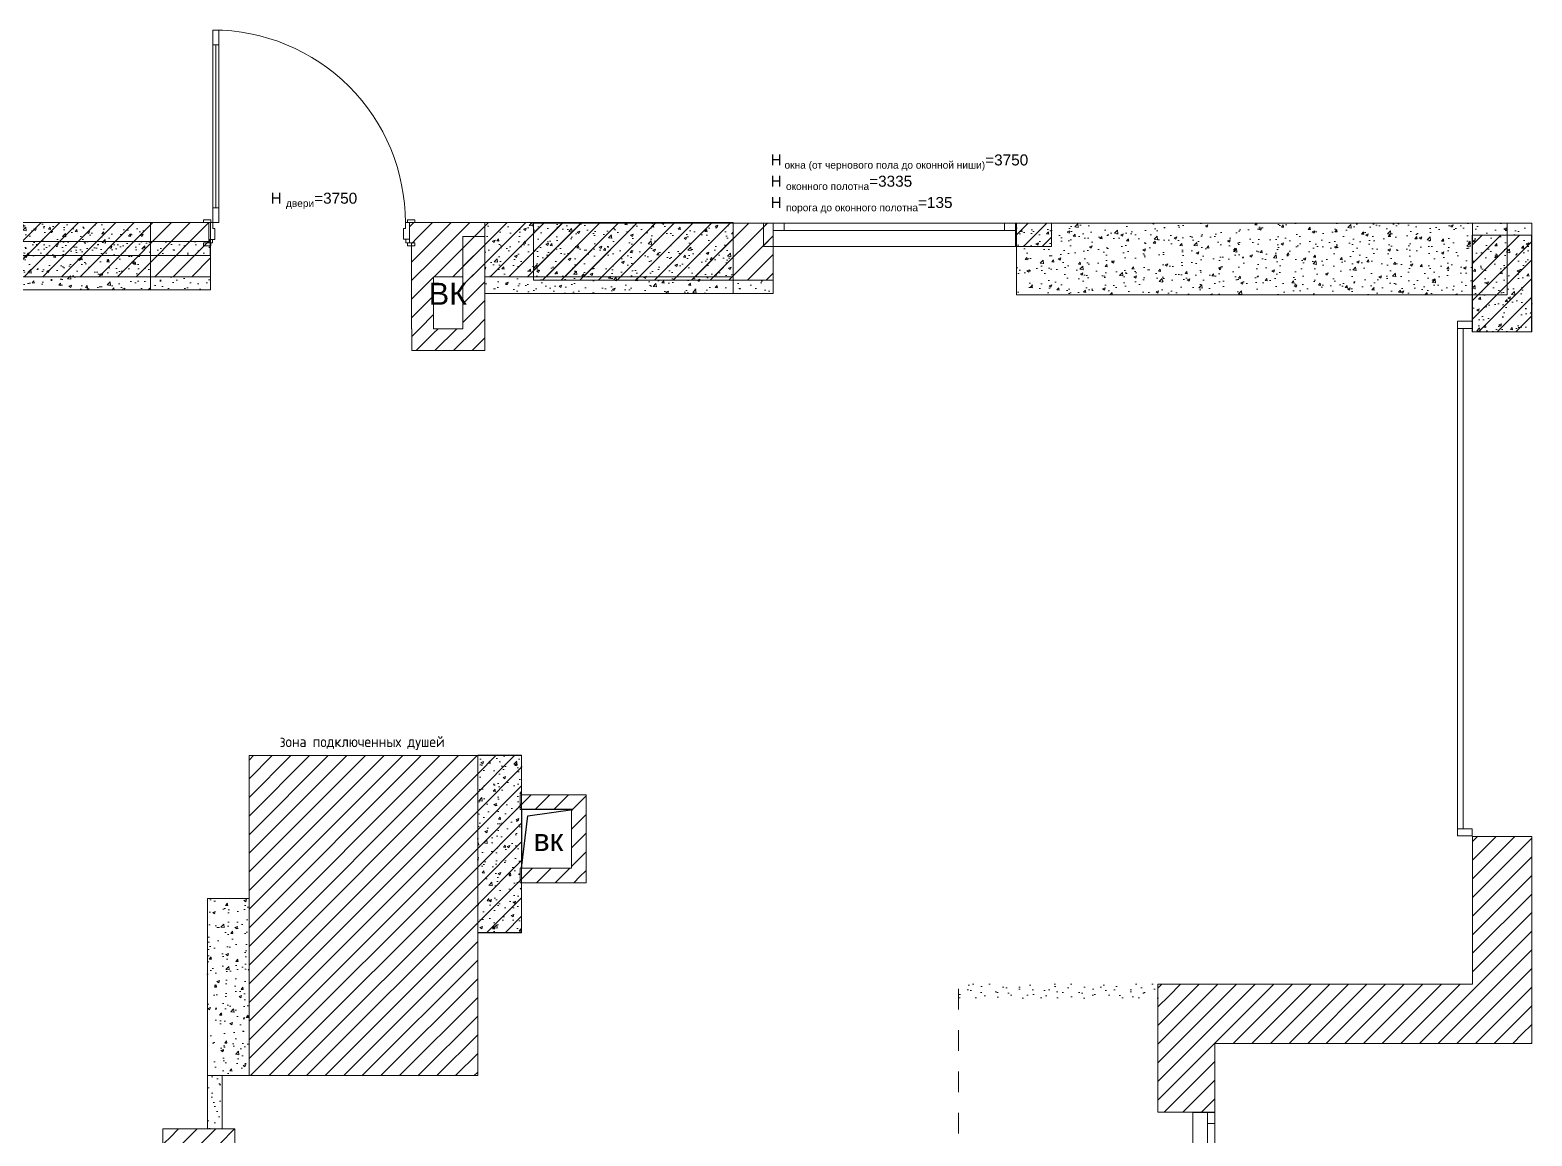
# Model space of a CAD drawing. Header units: millimetres. Extents: x 2336463 to 2579121, y 595385 to 778077.
# Drawn here: x 2428312 to 2438569, y 711209 to 718760 of the extents above; entities that cross this region are included whole.
import ezdxf

# ---------------------------------------------------------------- set-up
doc = ezdxf.new("R2010")
doc.units = ezdxf.units.MM
doc.header["$MEASUREMENT"] = 0
doc.linetypes.add('Штриховая', pattern=[282.222223, 141.111112, -141.111112])
for name, color, linetype, lineweight in [('+возводимые стены шриховка_Ном._пера__1', 7, 'Continuous', 13), ('Двери ARCHICAD_Ном._пера__1', 7, 'Continuous', 13), ('Окна ARCHICAD_Ном._пера__1', 7, 'Continuous', 13), ('сит план_Ном._пера__1', 7, 'Continuous', 13), ('сит план_Ном._пера__21', 7, 'Continuous', 30)]:
    doc.layers.add(name, color=color, linetype=linetype, lineweight=lineweight)
for name, color, linetype, lineweight, true_color in [('+возводимые стены шриховка_Ном._пера__183', 7, 'Continuous', 0, 0xe8e8e8), ('+возводимые стены шриховка_Ном._пера__242', 7, 'Continuous', 13, 0x1b55b5), ('сит план_Ном._пера__87', 7, 'Continuous', 20, 0x6a6a6a)]:
    doc.layers.add(name, color=color, linetype=linetype, lineweight=lineweight, true_color=true_color)
doc.layers.add('сит план', color=7, linetype='Continuous')
doc.styles.add('СГЕНЕРИР_СТИЛЬ_1', font='arial.ttf')
doc.styles.add('СГЕНЕРИР_СТИЛЬ_4', font='isocp.shx')
pattern_1 = [(45, (2086872.015, 585813.69), (-63.639609, 63.639609), [])]
pattern_2 = [(45, (2086872.015, 585988.686), (-55.684659, 55.684659), [0, -52.5, 0, -78.75]), (110, (2087047.015, 585988.686), (74.000794, 26.934086), [0, -38.5, 0, -66.5])]
pattern_3 = [(50, (2086872.01, 585813.69), (-182.18467, 15.939086), [19.05, -209.55]), (355, (2086872.01, 585813.69), (-35.24342, 191.056845), [15.24, -167.64058]), (100.451445, (2086887.2, 585812.36), (146.94125, 175.11775), [16.19001, -178.090245]), (46.1842, (2086872.01, 585864.49), (-271.07904, 42.04233), [28.575, -314.325]), (96.63556, (2086894.6, 585860.98), (237.40413, 247.42612), [24.28502, -267.1356]), (351.18415, (2086872.01, 585864.49), (237.40413, 247.42612), [22.85997, -251.45973]), (21, (2086897.41, 585851.79), (-151.61439, 102.2652), [19.05, -209.55]), (326, (2086897.41, 585851.79), (61.80203, 184.18797), [15.24, -167.64]), (71.451445, (2086910.05, 585843.26), (213.41642, 81.92277), [16.19001, -178.08994]), (37.5, (2086872.015, 585813.686), (3.088603, 84.555039), [0, -165.608, 0, -170.18, 0, -168.275]), (7.5, (2086872.015, 585813.69), (66.819663, 100.180575), [0, -97.028, 0, -161.798, 0, -64.135]), (327.5, (2086815.37, 585813.686), (-135.590595, 5.728744), [0, -63.5, 0, -198.12, 0, -262.89]), (317.5, (2086789.97, 585813.69), (148.12918, 25.42649), [0, -82.55, 0, -131.572, 0, -186.69])]

# ---------------------------------------------------------------- blocks, each defined once
blk = doc.blocks.new('Окно 25_13')
at = {"layer": 'Окна ARCHICAD_Ном._пера__1', "color": 7, "linetype": 'Continuous', "lineweight": 13}
for p, q in [((-827.5, 0), (827.5, 0)), ((-827.5, 0), (-752.5, 0)), ((-827.5, 0), (-827.5, -50)), ((-827.5, 0), (-827.5, -50)), ((-752.5, 0), (-752.5, -50)), ((-752.5, 0), (752.5, 0)), ((752.5, -50), (752.5, 0)), ((752.5, 0), (827.5, 0)), ((827.5, 0), (827.5, -50)), ((827.5, 0), (827.5, -50)), ((-752.5, -50), (-827.5, -50)), ((-827.5, -50), (-827.5, -160)), ((752.5, -50), (-752.5, -50)), ((827.5, -50), (752.5, -50)), ((827.5, -50), (827.5, -160)), ((-827.5, -160), (827.5, -160))]:
    blk.add_line(p, q, dxfattribs=at)
blk = doc.blocks.new('Стена_806', base_point=(2435288, 717281))
at = {"layer": 'сит план_Ном._пера__87', "linetype": 'Continuous', "lineweight": 20, "true_color": 0x6a6a6a}
h = blk.add_hatch(dxfattribs=at)
h.set_pattern_fill('Блоки_Бетонные_Эффективные', color=251, style=0, pattern_type=2)
h.set_pattern_definition(pattern_1)
h.paths.add_polyline_path([(2433320, 717441), (2433320, 717281), (2433387, 717281), (2433387, 717441)])
h = blk.add_hatch(dxfattribs=at)
h.set_pattern_fill('Блоки_Бетонные_Эффективные', color=251, style=0, pattern_type=2)
h.set_pattern_definition(pattern_1)
h.paths.add_polyline_path([(2435288, 717441), (2435042, 717441), (2435042, 717281), (2435288, 717281)])
at = {"layer": 'сит план_Ном._пера__1', "color": 7, "linetype": 'Continuous', "lineweight": 13}
for p, q in [((2433387, 717441), (2433387, 717391)), ((2433387, 717391), (2433387, 717281)), ((2435042, 717441), (2435042, 717391)), ((2435042, 717391), (2435042, 717281))]:
    blk.add_line(p, q, dxfattribs=at)
at = {"layer": 'сит план_Ном._пера__1', "color": 7, "linetype": 'Continuous', "lineweight": 13, "flags": 128}
for points in [[(2433387, 717441), (2433320, 717441)], [(2433320, 717441), (2433320, 717281)], [(2435288, 717441), (2435042, 717441)], [(2435288, 717281), (2435288, 717441)], [(2433320, 717281), (2433387, 717281)], [(2435042, 717281), (2435288, 717281)]]:
    blk.add_lwpolyline(points, dxfattribs=at)
at = {"layer": 'Окна ARCHICAD_Ном._пера__1', "color": 7, "linetype": 'Continuous', "lineweight": 13, "zscale": 1000}
blk.add_blockref('Окно 25_13', (2434214, 717441), dxfattribs=at)
blk = doc.blocks.new('Стена_807', base_point=(2433388, 717052))
at = {"layer": 'сит план_Ном._пера__87', "linetype": 'Continuous', "lineweight": 20, "true_color": 0x6a6a6a}
h = blk.add_hatch(dxfattribs=at)
h.set_pattern_fill('Блоки_Бетонные_Эффективные', color=251, style=0, pattern_type=2)
h.set_pattern_definition(pattern_1)
h.paths.add_polyline_path([(2433388, 717442), (2431751, 717442), (2431751, 717052), (2433388, 717052)])
at = {"layer": 'сит план_Ном._пера__1', "color": 7, "linetype": 'Continuous', "lineweight": 13, "flags": 128}
for points in [[(2433388, 717442), (2431751, 717442)], [(2431751, 717442), (2431751, 717052)], [(2433388, 717052), (2433388, 717442)], [(2431751, 717052), (2433388, 717052)]]:
    blk.add_lwpolyline(points, dxfattribs=at)
blk = doc.blocks.new('Стена_808', base_point=(2431418, 717351))
at = {"layer": 'сит план_Ном._пера__87', "linetype": 'Continuous', "lineweight": 20, "true_color": 0x6a6a6a}
h = blk.add_hatch(dxfattribs=at)
h.set_pattern_fill('Блоки_Бетонные_Эффективные', color=251, style=0, pattern_type=2)
h.set_pattern_definition(pattern_1)
h.paths.add_polyline_path([(2431268, 717351), (2431268, 716721), (2431418, 716721), (2431418, 717351)])
at = {"layer": 'сит план_Ном._пера__1', "color": 7, "linetype": 'Continuous', "lineweight": 13, "flags": 128}
for points in [[(2431268, 717351), (2431268, 716721)], [(2431418, 717351), (2431268, 717351)], [(2431418, 716721), (2431418, 717351)]]:
    blk.add_lwpolyline(points, dxfattribs=at)
blk = doc.blocks.new('Стена_809', base_point=(2431418, 716571))
at = {"layer": 'сит план_Ном._пера__87', "linetype": 'Continuous', "lineweight": 20, "true_color": 0x6a6a6a}
h = blk.add_hatch(dxfattribs=at)
h.set_pattern_fill('Блоки_Бетонные_Эффективные', color=251, style=0, pattern_type=2)
h.set_pattern_definition(pattern_1)
h.paths.add_polyline_path([(2430918, 716721), (2430918, 716571), (2431068, 716721)])
h = blk.add_hatch(dxfattribs=at)
h.set_pattern_fill('Блоки_Бетонные_Эффективные', color=251, style=0, pattern_type=2)
h.set_pattern_definition(pattern_1)
h.paths.add_polyline_path([(2431068, 716721), (2430918, 716571), (2431068, 716571)])
h = blk.add_hatch(dxfattribs=at)
h.set_pattern_fill('Блоки_Бетонные_Эффективные', color=251, style=0, pattern_type=2)
h.set_pattern_definition(pattern_1)
h.paths.add_polyline_path([(2431068, 716571), (2431418, 716571), (2431418, 716721), (2431068, 716721)])
at = {"layer": 'сит план_Ном._пера__1', "color": 7, "linetype": 'Continuous', "lineweight": 13, "flags": 128}
for points in [[(2430918, 716571), (2430918, 716721)], [(2431268, 716721), (2431068, 716721)], [(2431418, 716721), (2431418, 716721)], [(2431418, 716571), (2431418, 716721)], [(2430918, 716571), (2431418, 716571)]]:
    blk.add_lwpolyline(points, dxfattribs=at)
blk = doc.blocks.new('Стена_810', base_point=(2430918, 716571))
at = {"layer": 'сит план_Ном._пера__87', "linetype": 'Continuous', "lineweight": 20, "true_color": 0x6a6a6a}
h = blk.add_hatch(dxfattribs=at)
h.set_pattern_fill('Блоки_Бетонные_Эффективные', color=251, style=0, pattern_type=2)
h.set_pattern_definition(pattern_1)
h.paths.add_polyline_path([(2430918, 717446), (2430918, 717306), (2431068, 717446)])
h = blk.add_hatch(dxfattribs=at)
h.set_pattern_fill('Блоки_Бетонные_Эффективные', color=251, style=0, pattern_type=2)
h.set_pattern_definition(pattern_1)
h.paths.add_polyline_path([(2430918, 717306), (2431068, 717306), (2431068, 717446)])
h = blk.add_hatch(dxfattribs=at)
h.set_pattern_fill('Блоки_Бетонные_Эффективные', color=251, style=0, pattern_type=2)
h.set_pattern_definition(pattern_1)
h.paths.add_polyline_path([(2431068, 716721), (2431068, 717306), (2430918, 717306), (2430918, 716721)])
at = {"layer": 'сит план_Ном._пера__1', "color": 7, "linetype": 'Continuous', "lineweight": 13, "flags": 128}
for points in [[(2431068, 717446), (2430918, 717446)], [(2430918, 717306), (2430918, 716721)], [(2431068, 716721), (2431068, 717076)]]:
    blk.add_lwpolyline(points, dxfattribs=at)
blk = doc.blocks.new('Стена_811', base_point=(2433115, 717076))
at = {"layer": 'сит план_Ном._пера__87', "linetype": 'Continuous', "lineweight": 20, "true_color": 0x6a6a6a}
h = blk.add_hatch(dxfattribs=at)
h.set_pattern_fill('Блоки_Бетонные_Эффективные', color=251, style=0, pattern_type=2)
h.set_pattern_definition(pattern_1)
h.paths.add_polyline_path([(2433115, 717446), (2431068, 717446), (2431068, 717076), (2433115, 717076)])
at = {"layer": 'сит план_Ном._пера__1', "color": 7, "linetype": 'Continuous', "lineweight": 13, "flags": 128}
for points in [[(2433115, 717446), (2431068, 717446)], [(2433115, 717076), (2433115, 717446)], [(2431068, 717076), (2431268, 717076)], [(2431418, 717076), (2433115, 717076)]]:
    blk.add_lwpolyline(points, dxfattribs=at)
blk = doc.blocks.new('Стена_828', base_point=(2429219, 711257))
at = {"layer": 'сит план_Ном._пера__87', "linetype": 'Continuous', "lineweight": 20, "true_color": 0x6a6a6a}
h = blk.add_hatch(dxfattribs=at)
h.set_pattern_fill('Блоки_Бетонные_Эффективные', color=251, style=0, pattern_type=2)
h.set_pattern_definition(pattern_1)
h.paths.add_polyline_path([(2429319, 711157), (2429219, 711257), (2429219, 711157)])
h = blk.add_hatch(dxfattribs=at)
h.set_pattern_fill('Блоки_Бетонные_Эффективные', color=251, style=0, pattern_type=2)
h.set_pattern_definition(pattern_1)
h.paths.add_polyline_path([(2429319, 711257), (2429219, 711257), (2429319, 711157)])
h = blk.add_hatch(dxfattribs=at)
h.set_pattern_fill('Блоки_Бетонные_Эффективные', color=251, style=0, pattern_type=2)
h.set_pattern_definition(pattern_1)
h.paths.add_polyline_path([(2429319, 711157), (2429609, 711157), (2429609, 711257), (2429319, 711257)])
h = blk.add_hatch(dxfattribs=at)
h.set_pattern_fill('Блоки_Бетонные_Эффективные', color=251, style=0, pattern_type=2)
h.set_pattern_definition(pattern_1)
h.paths.add_polyline_path([(2429609, 711157), (2429709, 711157), (2429709, 711257)])
h = blk.add_hatch(dxfattribs=at)
h.set_pattern_fill('Блоки_Бетонные_Эффективные', color=251, style=0, pattern_type=2)
h.set_pattern_definition(pattern_1)
h.paths.add_polyline_path([(2429609, 711157), (2429709, 711257), (2429609, 711257)])
at = {"layer": 'сит план_Ном._пера__1', "color": 7, "linetype": 'Continuous', "lineweight": 13, "flags": 128}
for points in [[(2429219, 711257), (2429219, 711157)], [(2429709, 711257), (2429219, 711257)], [(2429709, 711257), (2429709, 711157)], [(2429319, 711157), (2429609, 711157)]]:
    blk.add_lwpolyline(points, dxfattribs=at)
blk = doc.blocks.new('Стена_832', base_point=(2431369, 713806))
at = {"layer": 'сит план_Ном._пера__87', "linetype": 'Continuous', "lineweight": 20, "true_color": 0x6a6a6a}
h = blk.add_hatch(dxfattribs=at)
h.set_pattern_fill('Блоки_Бетонные_Эффективные', color=251, style=0, pattern_type=2)
h.set_pattern_definition(pattern_1)
h.paths.add_polyline_path([(2431369, 713806), (2431369, 712598), (2431669, 712598), (2431669, 713806)])
at = {"layer": 'сит план_Ном._пера__1', "color": 7, "linetype": 'Continuous', "lineweight": 13, "flags": 128}
for points in [[(2431369, 713806), (2431369, 712598)], [(2431669, 713806), (2431369, 713806)], [(2431669, 712598), (2431669, 713806)], [(2431369, 712598), (2431669, 712598)]]:
    blk.add_lwpolyline(points, dxfattribs=at)
blk = doc.blocks.new('Стена_833', base_point=(2431660, 713537))
at = {"layer": 'сит план_Ном._пера__87', "linetype": 'Continuous', "lineweight": 20, "true_color": 0x6a6a6a}
h = blk.add_hatch(dxfattribs=at)
h.set_pattern_fill('Блоки_Бетонные_Эффективные', color=251, style=0, pattern_type=2)
h.set_pattern_definition(pattern_1)
h.paths.add_polyline_path([(2432010, 713537), (2431660, 713537), (2431660, 713437), (2432010, 713437)])
h = blk.add_hatch(dxfattribs=at)
h.set_pattern_fill('Блоки_Бетонные_Эффективные', color=251, style=0, pattern_type=2)
h.set_pattern_definition(pattern_1)
h.paths.add_polyline_path([(2432010, 713437), (2432110, 713437), (2432110, 713537)])
h = blk.add_hatch(dxfattribs=at)
h.set_pattern_fill('Блоки_Бетонные_Эффективные', color=251, style=0, pattern_type=2)
h.set_pattern_definition(pattern_1)
h.paths.add_polyline_path([(2432010, 713437), (2432110, 713537), (2432010, 713537)])
at = {"layer": 'сит план_Ном._пера__1', "color": 7, "linetype": 'Continuous', "lineweight": 13, "flags": 128}
for points in [[(2432110, 713537), (2431660, 713537)], [(2431660, 713537), (2431660, 713437)], [(2432110, 713537), (2432110, 713437)], [(2431660, 713437), (2432010, 713437)]]:
    blk.add_lwpolyline(points, dxfattribs=at)
blk = doc.blocks.new('Стена_834', base_point=(2432110, 713537))
at = {"layer": 'сит план_Ном._пера__87', "linetype": 'Continuous', "lineweight": 20, "true_color": 0x6a6a6a}
h = blk.add_hatch(dxfattribs=at)
h.set_pattern_fill('Блоки_Бетонные_Эффективные', color=251, style=0, pattern_type=2)
h.set_pattern_definition(pattern_1)
h.paths.add_polyline_path([(2432010, 713437), (2432010, 713037), (2432110, 713037), (2432110, 713437)])
h = blk.add_hatch(dxfattribs=at)
h.set_pattern_fill('Блоки_Бетонные_Эффективные', color=251, style=0, pattern_type=2)
h.set_pattern_definition(pattern_1)
h.paths.add_polyline_path([(2432010, 712937), (2432110, 712937), (2432010, 713037)])
h = blk.add_hatch(dxfattribs=at)
h.set_pattern_fill('Блоки_Бетонные_Эффективные', color=251, style=0, pattern_type=2)
h.set_pattern_definition(pattern_1)
h.paths.add_polyline_path([(2432010, 713037), (2432110, 712937), (2432110, 713037)])
at = {"layer": 'сит план_Ном._пера__1', "color": 7, "linetype": 'Continuous', "lineweight": 13, "flags": 128}
for points in [[(2432010, 713437), (2432010, 713037)], [(2432110, 712937), (2432110, 713437)], [(2432110, 712937), (2432010, 712937)]]:
    blk.add_lwpolyline(points, dxfattribs=at)
blk = doc.blocks.new('Стена_835', base_point=(2432110, 712937))
at = {"layer": 'сит план_Ном._пера__87', "linetype": 'Continuous', "lineweight": 20, "true_color": 0x6a6a6a}
h = blk.add_hatch(dxfattribs=at)
h.set_pattern_fill('Блоки_Бетонные_Эффективные', color=251, style=0, pattern_type=2)
h.set_pattern_definition(pattern_1)
h.paths.add_polyline_path([(2432010, 713037), (2431660, 713037), (2431660, 712937), (2432010, 712937)])
at = {"layer": 'сит план_Ном._пера__1', "color": 7, "linetype": 'Continuous', "lineweight": 13, "flags": 128}
for points in [[(2432010, 713037), (2431660, 713037)], [(2431660, 712937), (2431660, 713037)], [(2431660, 712937), (2432010, 712937)]]:
    blk.add_lwpolyline(points, dxfattribs=at)
blk = doc.blocks.new('Окно 25_18')
at = {"layer": 'Окна ARCHICAD_Ном._пера__1', "color": 7, "linetype": 'Continuous', "lineweight": 13}
for p, q in [((-419, 0), (419, 0)), ((-419, 0), (-344, 0)), ((-419, 0), (-419, -50)), ((-419, 0), (-419, -50)), ((-344, 0), (-344, -50)), ((-344, 0), (344, 0)), ((344, -50), (344, 0)), ((344, 0), (419, 0)), ((419, 0), (419, -50)), ((419, 0), (419, -50)), ((-344, -50), (-419, -50)), ((-419, -50), (-419, -150)), ((344, -50), (-344, -50)), ((419, -50), (344, -50)), ((419, -50), (419, -150)), ((-419, -150), (419, -150))]:
    blk.add_line(p, q, dxfattribs=at)
blk = doc.blocks.new('Стена_879', base_point=(2436404, 692967))
at = {"layer": 'сит план_Ном._пера__87', "linetype": 'Continuous', "lineweight": 20, "true_color": 0x6a6a6a}
h = blk.add_hatch(dxfattribs=at)
h.set_pattern_fill('Блоки_Бетонные_Эффективные', color=251, style=0, pattern_type=2)
h.set_pattern_definition(pattern_1)
h.paths.add_polyline_path([(2436254, 711369), (2436404, 711369), (2436404, 711370), (2436254, 711370)])
at = {"layer": 'сит план_Ном._пера__1', "color": 7, "linetype": 'Continuous', "lineweight": 13}
for p, q in [((2436354, 711369), (2436254, 711369)), ((2436404, 711369), (2436354, 711369))]:
    blk.add_line(p, q, dxfattribs=at)
at = {"layer": 'сит план_Ном._пера__1', "color": 7, "linetype": 'Continuous', "lineweight": 13, "flags": 128}
for points in [[(2436404, 711370), (2436254, 711370)], [(2436404, 711369), (2436404, 711370)]]:
    blk.add_lwpolyline(points, dxfattribs=at)
at = {"layer": 'Окна ARCHICAD_Ном._пера__1', "color": 7, "linetype": 'Continuous', "lineweight": 13, "xscale": -1, "zscale": 1000, "rotation": 269.9989164459284}
blk.add_blockref('Окно 25_18', (2436404, 710950), dxfattribs=at)
blk = doc.blocks.new('Стена_881', base_point=(2436404, 711370))
at = {"layer": 'сит план_Ном._пера__87', "linetype": 'Continuous', "lineweight": 20, "true_color": 0x6a6a6a}
h = blk.add_hatch(dxfattribs=at)
h.set_pattern_fill('Блоки_Бетонные_Эффективные', color=251, style=0, pattern_type=2)
h.set_pattern_definition(pattern_1)
h.paths.add_polyline_path([(2436014, 711840), (2436014, 711370), (2436404, 711370), (2436404, 711840)])
at = {"layer": 'сит план_Ном._пера__1', "color": 7, "linetype": 'Continuous', "lineweight": 13, "flags": 128}
for points in [[(2436014, 711840), (2436014, 711370)], [(2436404, 711370), (2436404, 711840)], [(2436404, 711370), (2436014, 711370)]]:
    blk.add_lwpolyline(points, dxfattribs=at)
blk = doc.blocks.new('Стена_882', base_point=(2436404, 711840))
at = {"layer": 'сит план_Ном._пера__87', "linetype": 'Continuous', "lineweight": 20, "true_color": 0x6a6a6a}
h = blk.add_hatch(dxfattribs=at)
h.set_pattern_fill('Блоки_Бетонные_Эффективные', color=251, style=0, pattern_type=2)
h.set_pattern_definition(pattern_1)
h.paths.add_polyline_path([(2436014, 711840), (2436404, 711840), (2436014, 712245)])
h = blk.add_hatch(dxfattribs=at)
h.set_pattern_fill('Блоки_Бетонные_Эффективные', color=251, style=0, pattern_type=2)
h.set_pattern_definition(pattern_1)
h.paths.add_polyline_path([(2436014, 712245), (2436404, 711840), (2436404, 712245)])
h = blk.add_hatch(dxfattribs=at)
h.set_pattern_fill('Блоки_Бетонные_Эффективные', color=251, style=0, pattern_type=2)
h.set_pattern_definition(pattern_1)
h.paths.add_polyline_path([(2438162, 712245), (2436404, 712245), (2436404, 711840), (2438162, 711840)])
h = blk.add_hatch(dxfattribs=at)
h.set_pattern_fill('Блоки_Бетонные_Эффективные', color=251, style=0, pattern_type=2)
h.set_pattern_definition(pattern_1)
h.paths.add_polyline_path([(2438162, 712245), (2438567, 711840), (2438567, 712245)])
h = blk.add_hatch(dxfattribs=at)
h.set_pattern_fill('Блоки_Бетонные_Эффективные', color=251, style=0, pattern_type=2)
h.set_pattern_definition(pattern_1)
h.paths.add_polyline_path([(2438162, 711840), (2438567, 711840), (2438162, 712245)])
at = {"layer": 'сит план_Ном._пера__1', "color": 7, "linetype": 'Continuous', "lineweight": 13, "flags": 128}
for points in [[(2436014, 712245), (2436014, 711840)], [(2438162, 712245), (2436014, 712245)], [(2438567, 711840), (2438567, 712245)], [(2436404, 711840), (2438567, 711840)]]:
    blk.add_lwpolyline(points, dxfattribs=at)
blk = doc.blocks.new('Стена_883', base_point=(2438567, 711840))
at = {"layer": 'сит план_Ном._пера__87', "linetype": 'Continuous', "lineweight": 20, "true_color": 0x6a6a6a}
h = blk.add_hatch(dxfattribs=at)
h.set_pattern_fill('Блоки_Бетонные_Эффективные', color=251, style=0, pattern_type=2)
h.set_pattern_definition(pattern_1)
h.paths.add_polyline_path([(2438567, 712245), (2438567, 713254), (2438162, 713254), (2438162, 712245)])
at = {"layer": 'сит план_Ном._пера__1', "color": 7, "linetype": 'Continuous', "lineweight": 13, "flags": 128}
for points in [[(2438567, 713254), (2438162, 713254)], [(2438162, 713254), (2438162, 712245)], [(2438567, 712245), (2438567, 713254)]]:
    blk.add_lwpolyline(points, dxfattribs=at)
blk = doc.blocks.new('Ворота Гаражные Раздвижные Вертикальные 25_2')
at = {"layer": 'Двери ARCHICAD_Ном._пера__1', "color": 7, "linetype": 'Continuous', "lineweight": 13}
for p, q in [((-1708, 0), (-1758, 0)), ((-1758, 0), (-1758, -100)), ((1708, 0), (-1708, 0)), ((-1708, 0), (-1708, -40)), ((-1708, -100), (-1708, 0)), ((1708, -40), (1708, 0)), ((1758, 0), (1708, 0)), ((1708, 0), (1708, -100)), ((1758, -100), (1758, 0)), ((-1758, -100), (-1758, -20)), ((-1758, -100), (-1758, -20)), ((-1758, -100), (-1708, -100)), ((-1708, -40), (1708, -40)), ((1708, -100), (1758, -100)), ((1758, -100), (1758, -20)), ((1758, -100), (1758, -20))]:
    blk.add_line(p, q, dxfattribs=at)
blk = doc.blocks.new('Стена_884', base_point=(2438159, 713258))
at = {"layer": 'сит план_Ном._пера__1', "color": 7, "linetype": 'Continuous', "lineweight": 13}
for p, q in [((2438159, 716773), (2438079, 716773)), ((2438159, 713258), (2438079, 713258))]:
    blk.add_line(p, q, dxfattribs=at)
at = {"layer": 'Двери ARCHICAD_Ном._пера__1', "color": 7, "linetype": 'Continuous', "lineweight": 13, "zscale": 1000, "rotation": 90}
blk.add_blockref('Ворота Гаражные Раздвижные Вертикальные 25_2', (2438059, 715015), dxfattribs=at)
blk = doc.blocks.new('Стена_885', base_point=(2438566, 716699))
at = {"layer": 'сит план_Ном._пера__87', "linetype": 'Continuous', "lineweight": 20, "true_color": 0x6a6a6a}
h = blk.add_hatch(dxfattribs=at)
h.set_pattern_fill('Блоки_Бетонные_Эффективные', color=251, style=0, pattern_type=2)
h.set_pattern_definition(pattern_1)
h.paths.add_polyline_path([(2438566, 716699), (2438566, 717359), (2438161, 717359), (2438161, 716699)])
at = {"layer": 'сит план_Ном._пера__1', "color": 7, "linetype": 'Continuous', "lineweight": 13, "flags": 128}
for points in [[(2438566, 717359), (2438161, 717359)], [(2438161, 717359), (2438161, 716699)], [(2438566, 716699), (2438566, 717359)], [(2438161, 716699), (2438566, 716699)]]:
    blk.add_lwpolyline(points, dxfattribs=at)
blk = doc.blocks.new('Стена_887', base_point=(2429545, 717076))
at = {"layer": 'сит план_Ном._пера__87', "linetype": 'Continuous', "lineweight": 20, "true_color": 0x6a6a6a}
h = blk.add_hatch(dxfattribs=at)
h.set_pattern_fill('Блоки_Бетонные_Эффективные', color=251, style=0, pattern_type=2)
h.set_pattern_definition(pattern_1)
h.paths.add_polyline_path([(2429545, 717446), (2427680, 717446), (2427680, 717076), (2429545, 717076)])
at = {"layer": 'сит план_Ном._пера__1', "color": 7, "linetype": 'Continuous', "lineweight": 13, "flags": 128}
for points in [[(2429545, 717446), (2427680, 717446)], [(2427680, 717446), (2427680, 717076)], [(2429545, 717076), (2429545, 717446)], [(2427680, 717076), (2429545, 717076)]]:
    blk.add_lwpolyline(points, dxfattribs=at)
blk = doc.blocks.new('Однопольная Дверь 25_6')
at = {"layer": 'Двери ARCHICAD_Ном._пера__1', "color": 7, "linetype": 'Continuous', "lineweight": 13}
for p, q in [((617, 1214), (617, 1314)), ((617, 1314), (657, 1314)), ((657, 1314), (657, 1214)), ((657, 1214), (617, 1214)), ((637, 1214), (637, 100)), ((-722, 0), (-722, 19)), ((-722, 19), (-672, 19)), ((-672, 0), (-722, 0)), ((-685, 0), (-722, 0)), ((-685, 0), (-722, 0)), ((-657, 0), (-685, 0)), ((-685, 0), (-685, -115)), ((-685, 0), (-685, -115)), ((-685, 0), (-685, -115)), ((-672, 19), (-672, 0)), ((-657, -40), (-657, 0)), ((617, 0), (617, 100)), ((617, 100), (657, 100)), ((657, 0), (617, 0)), ((657, 100), (657, 0)), ((685, 0), (657, 0)), ((657, 0), (657, -40)), ((672, 19), (722, 19)), ((672, 0), (672, 19)), ((722, 0), (672, 0)), ((685, -115), (685, 0)), ((685, 0), (685, -115)), ((685, 0), (685, -115)), ((685, 0), (722, 0)), ((685, 0), (722, 0)), ((722, 19), (722, 0)), ((-645, -40), (-657, -40)), ((-645, -115), (-645, -40)), ((657, -40), (645, -40)), ((645, -40), (645, -115)), ((-722, -159), (-722, -140)), ((-722, -140), (-672, -140)), ((-685, -140), (-722, -140)), ((-685, -140), (-722, -140)), ((-672, -159), (-722, -159)), ((-685, -140), (-685, -115)), ((-685, -115), (-660, -115)), ((-685, -115), (-645, -115)), ((-685, -115), (-685, -140)), ((-685, -115), (-685, -140)), ((-660, -140), (-685, -140)), ((-672, -140), (-672, -159)), ((-660, -115), (-660, -140)), ((645, -115), (685, -115)), ((660, -140), (660, -115)), ((660, -115), (685, -115)), ((685, -140), (660, -140)), ((672, -140), (722, -140)), ((672, -159), (672, -140)), ((722, -159), (672, -159)), ((685, -115), (685, -140)), ((685, -115), (685, -140)), ((685, -115), (685, -140)), ((685, -140), (722, -140)), ((685, -140), (722, -140)), ((722, -140), (722, -159))]:
    blk.add_line(p, q, dxfattribs=at)
at = {"layer": 'Двери ARCHICAD_Ном._пера__1', "color": 7, "linetype": 'Continuous', "lineweight": 13, "flags": 128}
for points in [[(637, 1214), (637, 100), (617, 100), (617, 1214)], [(657, 1214), (657, 100), (637, 100), (637, 1214)]]:
    blk.add_lwpolyline(points, close=True, dxfattribs=at)
at = {"layer": 'Двери ARCHICAD_Ном._пера__1', "color": 7, "linetype": 'Continuous', "lineweight": 13}
blk.add_arc((657, 0), 1314, 90, 180, dxfattribs=at)
blk = doc.blocks.new('Стена_888', base_point=(2430918, 717446))
at = {"layer": 'сит план_Ном._пера__87', "linetype": 'Continuous', "lineweight": 20, "true_color": 0x6a6a6a}
h = blk.add_hatch(dxfattribs=at)
h.set_pattern_fill('Блоки_Бетонные_Эффективные', color=251, style=0, pattern_type=2)
h.set_pattern_definition(pattern_1)
h.paths.add_polyline_path([(2430903, 717446), (2430903, 717306), (2430918, 717306), (2430918, 717446)])
at = {"layer": 'сит план_Ном._пера__1', "color": 7, "linetype": 'Continuous', "lineweight": 13}
for p, q in [((2429533, 717446), (2429496, 717446)), ((2429533, 717446), (2429533, 717331)), ((2430903, 717446), (2430940, 717446)), ((2430903, 717446), (2430903, 717331)), ((2429533, 717306), (2429496, 717306)), ((2429533, 717331), (2429533, 717306)), ((2430903, 717331), (2430903, 717306)), ((2430903, 717306), (2430940, 717306))]:
    blk.add_line(p, q, dxfattribs=at)
at = {"layer": 'сит план_Ном._пера__1', "color": 7, "linetype": 'Continuous', "lineweight": 13, "flags": 128}
for points in [[(2430918, 717446), (2430903, 717446)], [(2430903, 717306), (2430918, 717306)]]:
    blk.add_lwpolyline(points, dxfattribs=at)
at = {"layer": 'Двери ARCHICAD_Ном._пера__1', "color": 7, "linetype": 'Continuous', "lineweight": 13, "xscale": -1, "zscale": 1000, "rotation": 0.003580986225850786}
blk.add_blockref('Однопольная Дверь 25_6', (2430218, 717446), dxfattribs=at)

msp = doc.modelspace()

# ---------------------------------------------------------------- hatches: boundary and pattern name
at = {"layer": '+возводимые стены шриховка_Ном._пера__183', "linetype": 'Continuous', "lineweight": 0, "true_color": 0xe8e8e8}
h = msp.add_hatch(dxfattribs=at)
h.set_pattern_fill('Штукатурка__Гипс_01', color=254, style=0, pattern_type=2)
h.set_pattern_definition(pattern_2)
h.paths.add_polyline_path([(2429543, 717219.8), (2427677.9, 717219.8), (2427677.9, 717315.8), (2429543, 717315.8)])
h = msp.add_hatch(dxfattribs=at)
h.set_pattern_fill('Штукатурка__Гипс_01', color=254, style=0, pattern_type=2)
h.set_pattern_definition(pattern_2)
h.paths.add_polyline_path([(2429134.1, 716985.8), (2429545.3, 716985.8), (2429545.3, 717075.8), (2429134.1, 717075.8)])
h = msp.add_hatch(dxfattribs=at)
h.set_pattern_fill('Штукатурка__Гипс_01', color=254, style=0, pattern_type=2)
h.set_pattern_definition(pattern_2)
h.paths.add_polyline_path([(2433112.7, 716961.3), (2433387.8, 716961.3), (2433387.8, 717051.7), (2433112.7, 717051.7)])
h = msp.add_hatch(dxfattribs=at)
h.set_pattern_fill('Штукатурка__Гипс_01', color=254, style=0, pattern_type=2)
h.set_pattern_definition(pattern_2)
h.paths.add_polyline_path([(2436014, 712245.1), (2434654, 712245.1), (2434654, 712145.1), (2436014, 712145.1)])
h = msp.add_hatch(dxfattribs=at)
h.set_pattern_fill('Штукатурка__Гипс_01', color=254, style=0, pattern_type=2)
h.set_pattern_definition(pattern_2)
h.paths.add_polyline_path([(2429523.9, 711620.7), (2429623.9, 711620.7), (2429623.9, 711257), (2429523.9, 711257)])
at = {"layer": '+возводимые стены шриховка_Ном._пера__242', "linetype": 'Continuous', "lineweight": 13, "true_color": 0x1b55b5}
h = msp.add_hatch(dxfattribs=at)
h.set_pattern_fill('Блоки_Бетонные_Эффективные', color=152, style=0, pattern_type=2)
h.set_pattern_definition(pattern_1)
h.paths.add_polyline_path([(2429807.9, 711620.7), (2431368.8, 711620.7), (2431368.8, 713805.5), (2429807.9, 713805.5)])
at = {"layer": 'сит план_Ном._пера__1', "linetype": 'Continuous', "lineweight": 13}
h = msp.add_hatch(dxfattribs=at)
h.set_pattern_fill('AR_CONC', style=0, pattern_type=2)
h.set_pattern_definition(pattern_3)
h.paths.add_polyline_path([(2429134.1, 716985.8), (2427932.9, 716985.8), (2427932.9, 717445.8), (2429134.1, 717445.8)])
h = msp.add_hatch(dxfattribs=at)
h.set_pattern_fill('AR_CONC', style=0, pattern_type=2)
h.set_pattern_definition(pattern_3)
h.paths.add_polyline_path([(2433112.7, 716961.3), (2431418, 716961.3), (2431418, 717445.8), (2433112.7, 717445.8)])
h = msp.add_hatch(dxfattribs=at)
h.set_pattern_fill('AR_CONC', style=0, pattern_type=2)
h.set_pattern_definition(pattern_3)
h.paths.add_polyline_path([(2438399.2, 716951.3), (2435047.8, 716951.3), (2435047.8, 717441.3), (2438399.2, 717441.3)])
h = msp.add_hatch(dxfattribs=at)
h.set_pattern_fill('AR_CONC', style=0, pattern_type=2)
h.set_pattern_definition(pattern_3)
h.paths.add_polyline_path([(2438568.9, 716698.8), (2438163.9, 716698.8), (2438163.9, 717441.9), (2438568.9, 717441.9)])
h = msp.add_hatch(dxfattribs=at)
h.set_pattern_fill('AR_CONC', style=0, pattern_type=2)
h.set_pattern_definition(pattern_3)
h.paths.add_polyline_path([(2431369, 713808), (2431669, 713808), (2431669, 712596), (2431369, 712596)])
h = msp.add_hatch(dxfattribs=at)
h.set_pattern_fill('AR_CONC', style=0, pattern_type=2)
h.set_pattern_definition(pattern_3)
h.paths.add_polyline_path([(2429523.9, 712830.7), (2429808.9, 712830.7), (2429808.9, 711620.7), (2429523.9, 711620.7)])

# ---------------------------------------------------------------- linework, layer by layer
at = {"layer": '+возводимые стены шриховка_Ном._пера__1', "color": 7, "linetype": 'Штриховая', "lineweight": 13}
msp.add_line((2434653.3, 694010.7), (2434653.3, 712275.7), dxfattribs=at)
at = {"layer": '+возводимые стены шриховка_Ном._пера__1', "color": 7, "linetype": 'Continuous', "lineweight": 13, "flags": 128}
for points in [[(2429543, 717219.8), (2427677.9, 717219.8), (2427677.9, 717315.8), (2429543, 717315.8)], [(2429134.1, 716985.8), (2429545.3, 716985.8), (2429545.3, 717075.8), (2429134.1, 717075.8)], [(2433112.7, 716961.3), (2433387.8, 716961.3), (2433387.8, 717051.7), (2433112.7, 717051.7)], [(2429807.9, 711620.7), (2431368.8, 711620.7), (2431368.8, 713805.5), (2429807.9, 713805.5)], [(2429523.9, 711620.7), (2429623.9, 711620.7), (2429623.9, 711257), (2429523.9, 711257)]]:
    msp.add_lwpolyline(points, close=True, dxfattribs=at)
at = {"layer": 'сит план_Ном._пера__1', "color": 7, "linetype": 'Continuous', "lineweight": 13, "flags": 128}
for points in [[(2429134.1, 716985.8), (2427932.9, 716985.8), (2427932.9, 717445.8), (2429134.1, 717445.8)], [(2433112.7, 716961.3), (2431418, 716961.3), (2431418, 717445.8), (2433112.7, 717445.8)], [(2438399.2, 716951.3), (2435047.8, 716951.3), (2435047.8, 717441.3), (2438399.2, 717441.3)], [(2438568.9, 716698.8), (2438163.9, 716698.8), (2438163.9, 717441.9), (2438568.9, 717441.9)], [(2431369, 713808), (2431669, 713808), (2431669, 712596), (2431369, 712596)], [(2429523.9, 712830.7), (2429808.9, 712830.7), (2429808.9, 711620.7), (2429523.9, 711620.7)]]:
    msp.add_lwpolyline(points, close=True, dxfattribs=at)
at = {"layer": 'сит план_Ном._пера__21', "color": 7, "linetype": 'Continuous', "lineweight": 30, "flags": 128}
msp.add_lwpolyline([(2431668.9, 713037.3), (2431711.8, 713394.5), (2432019, 713437.3), (2431669, 713437.3)], close=True, dxfattribs=at)

# ---------------------------------------------------------------- block references
at = {"layer": 'сит план', "color": 7, "lineweight": 13}
for name, p in [('Стена_888', (2430918, 717445.9)), ('Стена_887', (2429545.3, 717075.8)), ('Стена_810', (2430918, 716570.8)), ('Стена_811', (2433114.7, 717075.8)), ('Стена_807', (2433387.8, 717051.7)), ('Стена_806', (2435288, 717281.3)), ('Стена_808', (2431418, 717350.8)), ('Стена_885', (2438566.3, 716698.8)), ('Стена_884', (2438159.4, 713257.9)), ('Стена_809', (2431418.1, 716570.8)), ('Стена_832', (2431368.8, 713805.5)), ('Стена_833', (2431659.7, 713537.3)), ('Стена_834', (2432109.7, 713537.3)), ('Стена_883', (2438567, 711840.1)), ('Стена_835', (2432109.7, 712937.3)), ('Стена_882', (2436404, 711840.1)), ('Стена_881', (2436404, 711370.1)), ('Стена_879', (2436403.7, 692966.8)), ('Стена_828', (2429219.4, 711257))]:
    msp.add_blockref(name, p, dxfattribs=at)

# ---------------------------------------------------------------- texts
at = {"layer": '+возводимые стены шриховка_Ном._пера__1', "color": 7, "linetype": 'Continuous', "lineweight": 13, "insert": (2430016.9, 713938.8), "char_height": 75, "attachment_point": 1, "style": 'СГЕНЕРИР_СТИЛЬ_4'}
msp.add_mtext('\\A1;{\\pql;\\Fisocp.shx;зона подключенных душей}', dxfattribs=at)
at = {"layer": 'сит план_Ном._пера__1', "color": 7, "linetype": 'Continuous', "lineweight": 13, "insert": (2433369.5, 717932.4), "char_height": 75, "attachment_point": 1, "line_spacing_factor": 0.987493, "style": 'СГЕНЕРИР_СТИЛЬ_1'}
msp.add_mtext('\\A1;{\\pql;\\fArial|b0|i0|c204|p38;H\\fArial|b0|i0|c204|p38;\\A1{\\H.66x;\\S ^  окна (от чернового пола до оконной ниши);}\\fArial|b0|i0|c204|p38;=3750\\P\\pql;\\fArial|b0|i0|c204|p38;Н \\fArial|b0|i0|c204|p38;\\A1{\\H.66x;\\S ^ оконного полотна;}\\fArial|b0|i0|c204|p38;=3335\\P\\pql;\\fArial|b0|i0|c204|p38;Н \\fArial|b0|i0|c204|p38;\\A1{\\H.66x;\\S ^ порога до оконного полотна;}\\fArial|b0|i0|c204|p38;=135}', dxfattribs=at)
at = {"layer": 'сит план_Ном._пера__1', "color": 7, "linetype": 'Continuous', "lineweight": 13, "attachment_point": 1, "style": 'СГЕНЕРИР_СТИЛЬ_1'}
for s, insert, char_height in [('\\A1;{\\pql;\\fArial|b0|i0|c204|p38;H \\fArial|b0|i0|c204|p38;\\A1{\\H.66x;\\S ^ двери;}\\fArial|b0|i0|c204|p38;=3750}', (2429954.6, 717671.1), 75), ('\\A1;{\\pql;\\fArial|b0|i0|c204|p38;ВК}', (2431034.4, 717034), 150), ('\\A1;{\\pql;\\fArial|b0|i0|c204|p38;вк}', (2431749.5, 713304.7), 150)]:
    msp.add_mtext(s, dxfattribs=dict(at, insert=insert, char_height=char_height))

doc.saveas('drawing.dxf')
